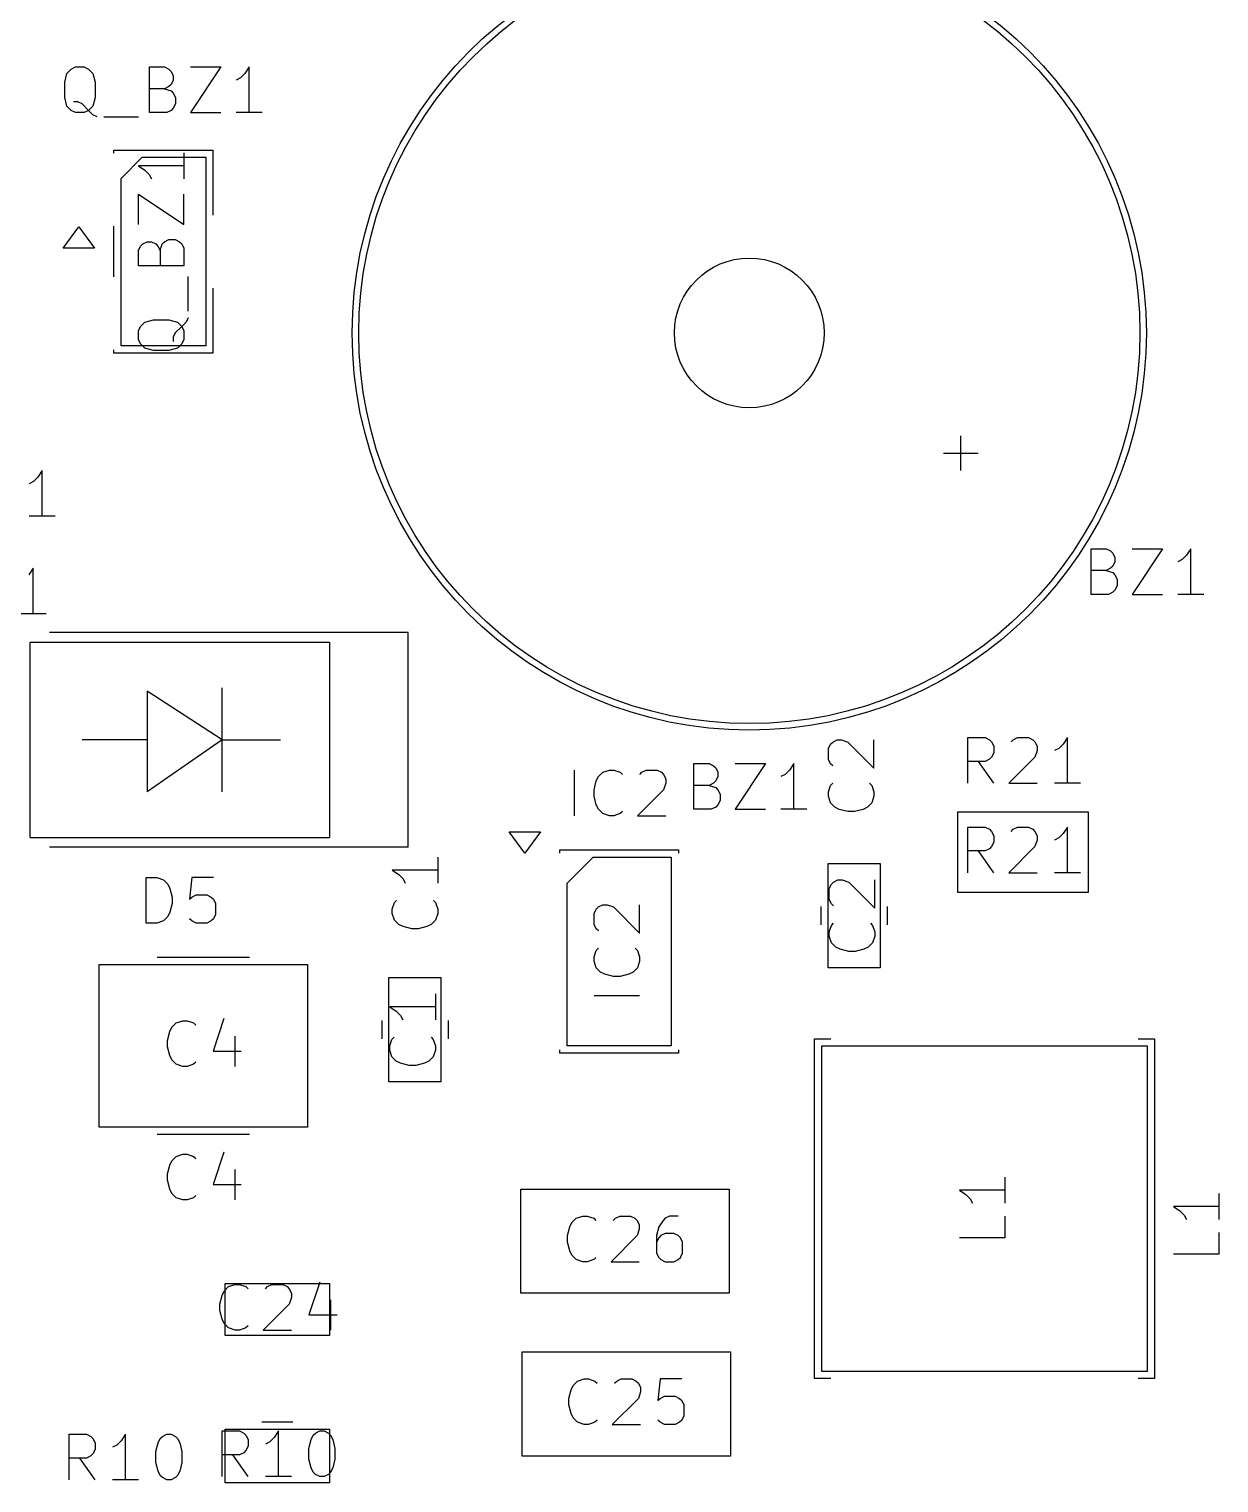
# Model space of a CAD drawing. Header units: millimetres. Extents: x 117.8 to 177.7, y -137.1 to -65.9.
# Drawn here: x 159.44 to 177.71, y -117.46 to -95.13 of the extents above; entities that cross this region are included whole.
import ezdxf

# ---------------------------------------------------------------- set-up
doc = ezdxf.new("R2010")
doc.units = ezdxf.units.MM
doc.layers.add('Component Marking Layer', color=9, linetype='CONTINUOUS', true_color=0xafafaf)
doc.layers.add('Top Silkscreen Layer', color=41, linetype='CONTINUOUS', true_color=0xf2eda1)

msp = doc.modelspace()

# ---------------------------------------------------------------- linework, layer by layer
at = {"layer": 'Component Marking Layer', "linetype": 'CONTINUOUS'}
for p, q in [((160.85, -97.425), (161.175, -97.1)), ((161.175, -97.1), (162.15, -97.1)), ((161.814733, -97.033333), (161.814733, -97.433333)), ((162.15, -97.1), (162.15, -100)), ((161.814733, -97.233333), (161.114733, -97.233333)), ((161.114733, -97.233333), (161.214733, -97.3)), ((161.214733, -97.3), (161.2814, -97.366667)), ((160.85, -100), (160.85, -97.425)), ((161.2814, -97.366667), (161.314733, -97.433333)), ((161.114733, -98.133334), (161.114733, -97.666667)), ((161.114733, -97.666667), (161.814733, -98.133334)), ((161.814733, -98.133334), (161.814733, -97.666667)), ((161.114733, -98.533334), (161.148066, -98.466667)), ((161.148066, -98.466667), (161.1814, -98.433334)), ((161.1814, -98.433334), (161.248066, -98.4)), ((161.248066, -98.4), (161.314733, -98.4)), ((161.314733, -98.4), (161.3814, -98.433334)), ((161.3814, -98.433334), (161.414733, -98.466667)), ((161.414733, -98.466667), (161.448066, -98.533334)), ((161.448066, -98.533334), (161.4814, -98.433334)), ((161.4814, -98.433334), (161.514733, -98.4)), ((161.514733, -98.4), (161.5814, -98.366667)), ((161.5814, -98.366667), (161.6814, -98.366667)), ((161.6814, -98.366667), (161.748066, -98.4)), ((161.748066, -98.4), (161.7814, -98.433334)), ((161.7814, -98.433334), (161.814733, -98.5)), ((161.114733, -98.766667), (161.114733, -98.533334)), ((161.448066, -98.533334), (161.448066, -98.766667)), ((161.814733, -98.5), (161.814733, -98.766667)), ((161.814733, -98.766667), (161.114733, -98.766667)), ((161.8814, -99.466667), (161.8814, -98.933333)), ((161.8814, -99.566666), (161.848066, -99.633333)), ((161.114733, -99.766666), (161.148066, -99.7)), ((161.114733, -99.9), (161.114733, -99.766666)), ((161.148066, -99.7), (161.214733, -99.633333)), ((161.214733, -99.633333), (161.348066, -99.6)), ((161.348066, -99.6), (161.5814, -99.6)), ((161.5814, -99.6), (161.714733, -99.633333)), ((161.6814, -99.8), (161.648066, -99.866666)), ((161.7814, -99.7), (161.6814, -99.8)), ((161.714733, -99.633333), (161.7814, -99.7)), ((161.848066, -99.633333), (161.7814, -99.7)), ((161.7814, -99.7), (161.814733, -99.766666)), ((161.814733, -99.766666), (161.814733, -99.9)), ((162.15, -100), (160.85, -100)), ((161.148066, -99.966666), (161.114733, -99.9)), ((161.214733, -100.033333), (161.148066, -99.966666)), ((161.348066, -100.066666), (161.214733, -100.033333)), ((161.714733, -100.033333), (161.5814, -100.066666)), ((161.648066, -99.866666), (161.648066, -99.933333)), ((161.7814, -99.966666), (161.714733, -100.033333)), ((161.814733, -99.9), (161.7814, -99.966666)), ((161.5814, -100.066666), (161.348066, -100.066666)), ((173.75, -101.914733), (173.75, -101.3814)), ((173.483333, -101.648066), (174.016667, -101.648066)), ((159.570833, -102.014733), (159.504167, -102.0814)), ((159.6375, -101.914733), (159.570833, -102.014733)), ((159.6375, -102.614733), (159.6375, -101.914733)), ((159.504167, -102.0814), (159.4375, -102.114733)), ((159.8375, -102.614733), (159.4375, -102.614733)), ((159.45, -104.55), (164.05, -104.55)), ((159.45, -107.55), (159.45, -104.55)), ((164.05, -104.55), (164.05, -107.55)), ((161.25, -105.3), (161.25, -106.85)), ((162.4, -106.05), (161.25, -105.3)), ((162.4, -106.85), (162.4, -105.25)), ((161.25, -106.05), (160.25, -106.05)), ((162.4, -106.05), (161.25, -106.85)), ((162.4, -106.05), (163.3, -106.05)), ((169.649999, -107.114733), (169.649999, -106.414733)), ((169.649999, -106.414733), (169.883333, -106.414733)), ((169.883333, -106.414733), (169.949999, -106.448066)), ((169.949999, -106.448066), (169.983333, -106.4814)), ((169.983333, -106.4814), (170.016666, -106.548066)), ((170.283333, -106.414733), (170.749999, -106.414733)), ((170.749999, -106.414733), (170.283333, -107.114733)), ((171.116666, -106.514733), (171.05, -106.5814)), ((171.183333, -106.414733), (171.116666, -106.514733)), ((171.183333, -107.114733), (171.183333, -106.414733)), ((169.949999, -106.714733), (169.883333, -106.748066)), ((169.983333, -106.6814), (169.949999, -106.714733)), ((170.016666, -106.614733), (169.983333, -106.6814)), ((170.016666, -106.548066), (170.016666, -106.614733)), ((171.05, -106.5814), (170.983333, -106.614733)), ((169.883333, -106.748066), (169.649999, -106.748066)), ((169.883333, -106.748066), (169.983333, -106.7814)), ((169.983333, -106.7814), (170.016666, -106.814733)), ((170.016666, -106.814733), (170.049999, -106.8814)), ((170.049999, -106.8814), (170.049999, -106.9814)), ((169.916666, -107.114733), (169.649999, -107.114733)), ((169.983333, -107.0814), (169.916666, -107.114733)), ((170.016666, -107.048066), (169.983333, -107.0814)), ((170.049999, -106.9814), (170.016666, -107.048066)), ((170.283333, -107.114733), (170.749999, -107.114733)), ((171.383333, -107.114733), (170.983333, -107.114733)), ((173.705, -107.155), (175.705, -107.155)), ((173.705, -108.395), (173.705, -107.155)), ((175.705, -107.155), (175.705, -108.395)), ((173.854999, -108.089733), (173.854999, -107.389733)), ((173.854999, -107.389733), (174.121666, -107.389733)), ((174.121666, -107.389733), (174.188333, -107.423066)), ((174.554999, -107.423066), (174.621666, -107.389733)), ((174.621666, -107.389733), (174.788333, -107.389733)), ((174.788333, -107.389733), (174.854999, -107.423066)), ((175.388333, -107.389733), (175.321666, -107.489733)), ((175.388333, -108.089733), (175.388333, -107.389733)), ((159.45, -107.55), (164.05, -107.55)), ((174.188333, -107.423066), (174.221666, -107.4564)), ((174.221666, -107.4564), (174.254999, -107.523066)), ((174.254999, -107.623066), (174.221666, -107.689733)), ((174.254999, -107.523066), (174.254999, -107.623066)), ((174.521666, -107.4564), (174.554999, -107.423066)), ((174.854999, -107.423066), (174.888333, -107.4564)), ((174.888333, -107.4564), (174.921666, -107.523066)), ((174.921666, -107.589733), (174.888333, -107.689733)), ((174.921666, -107.523066), (174.921666, -107.589733)), ((175.255, -107.5564), (175.188333, -107.589733)), ((175.321666, -107.489733), (175.255, -107.5564)), ((167.7, -108.25), (168.1, -107.85)), ((168.1, -107.85), (169.3, -107.85)), ((169.3, -107.85), (169.3, -110.75)), ((174.121666, -107.7564), (173.854999, -107.7564)), ((174.254999, -108.089733), (174.021666, -107.7564)), ((174.188333, -107.723066), (174.121666, -107.7564)), ((174.221666, -107.689733), (174.188333, -107.723066)), ((174.888333, -107.689733), (174.488333, -108.089733)), ((171.7125, -107.95), (172.5125, -107.95)), ((171.7125, -109.55), (171.7125, -107.95)), ((172.5125, -107.95), (172.5125, -109.55)), ((161.233333, -108.864733), (161.233333, -108.164733)), ((161.233333, -108.164733), (161.4, -108.164733)), ((161.4, -108.164733), (161.5, -108.198066)), ((161.5, -108.198066), (161.566667, -108.264733)), ((161.566667, -108.264733), (161.6, -108.3314)), ((161.933333, -108.164733), (161.9, -108.498066)), ((162.266667, -108.164733), (161.933333, -108.164733)), ((167.7, -110.75), (167.7, -108.25)), ((171.727233, -108.333333), (171.760566, -108.266666)), ((171.760566, -108.266666), (171.7939, -108.233333)), ((171.7939, -108.233333), (171.860566, -108.199999)), ((171.860566, -108.199999), (171.927233, -108.199999)), ((171.927233, -108.199999), (172.027233, -108.233333)), ((172.027233, -108.233333), (172.427233, -108.633333)), ((172.427233, -108.633333), (172.427233, -108.199999)), ((174.488333, -108.089733), (174.921666, -108.089733)), ((175.588333, -108.089733), (175.188333, -108.089733)), ((161.6, -108.3314), (161.633333, -108.464733)), ((161.633333, -108.464733), (161.633333, -108.564733)), ((161.9, -108.498066), (161.933333, -108.464733)), ((161.933333, -108.464733), (162, -108.4314)), ((162, -108.4314), (162.166667, -108.4314)), ((162.166667, -108.4314), (162.233333, -108.464733)), ((162.233333, -108.464733), (162.266667, -108.498066)), ((162.266667, -108.498066), (162.3, -108.564733)), ((171.727233, -108.499999), (171.727233, -108.333333)), ((171.760566, -108.566666), (171.727233, -108.499999)), ((175.705, -108.395), (173.705, -108.395)), ((161.6, -108.698066), (161.566667, -108.764733)), ((161.633333, -108.564733), (161.6, -108.698066)), ((162.3, -108.7314), (162.266667, -108.798066)), ((162.3, -108.564733), (162.3, -108.7314)), ((168.114733, -108.716667), (168.148066, -108.65)), ((168.114733, -108.883333), (168.114733, -108.716667)), ((168.148066, -108.65), (168.1814, -108.616667)), ((168.1814, -108.616667), (168.248066, -108.583333)), ((168.248066, -108.583333), (168.314733, -108.583333)), ((168.314733, -108.583333), (168.414733, -108.616667)), ((168.414733, -108.616667), (168.814733, -109.016667)), ((168.814733, -109.016667), (168.814733, -108.583333)), ((171.7939, -108.599999), (171.760566, -108.566666)), ((161.4, -108.864733), (161.233333, -108.864733)), ((161.5, -108.8314), (161.4, -108.864733)), ((161.566667, -108.764733), (161.5, -108.8314)), ((161.933333, -108.8314), (161.9, -108.798066)), ((162, -108.864733), (161.933333, -108.8314)), ((162.166667, -108.864733), (162, -108.864733)), ((162.233333, -108.8314), (162.166667, -108.864733)), ((162.266667, -108.798066), (162.233333, -108.8314)), ((168.148066, -108.95), (168.114733, -108.883333)), ((168.1814, -108.983333), (168.148066, -108.95)), ((171.727233, -108.999999), (171.760566, -108.899999)), ((171.760566, -108.899999), (171.7939, -108.866666)), ((172.360566, -108.866666), (172.3939, -108.899999)), ((172.3939, -108.899999), (172.427233, -108.999999)), ((171.727233, -109.066666), (171.727233, -108.999999)), ((171.760566, -109.166666), (171.727233, -109.066666)), ((171.827233, -109.233333), (171.760566, -109.166666)), ((172.3939, -109.166666), (172.327233, -109.233333)), ((172.427233, -109.066666), (172.3939, -109.166666)), ((172.427233, -108.999999), (172.427233, -109.066666)), ((168.114733, -109.383333), (168.148066, -109.283333)), ((168.114733, -109.45), (168.114733, -109.383333)), ((168.148066, -109.283333), (168.1814, -109.25)), ((168.748066, -109.25), (168.7814, -109.283333)), ((168.7814, -109.283333), (168.814733, -109.383333)), ((168.814733, -109.383333), (168.814733, -109.45)), ((171.8939, -109.266666), (171.827233, -109.233333)), ((172.027233, -109.299999), (171.8939, -109.266666)), ((172.127233, -109.299999), (172.027233, -109.299999)), ((172.260566, -109.266666), (172.127233, -109.299999)), ((172.327233, -109.233333), (172.260566, -109.266666)), ((160.5125, -109.5), (163.7125, -109.5)), ((160.5125, -112), (160.5125, -109.5)), ((163.7125, -109.5), (163.7125, -112)), ((168.148066, -109.55), (168.114733, -109.45)), ((168.214733, -109.616667), (168.148066, -109.55)), ((168.2814, -109.65), (168.214733, -109.616667)), ((168.714733, -109.616667), (168.648066, -109.65)), ((168.7814, -109.55), (168.714733, -109.616667)), ((168.814733, -109.45), (168.7814, -109.55)), ((172.5125, -109.55), (171.7125, -109.55)), ((164.9625, -109.7), (165.7625, -109.7)), ((164.9625, -111.3), (164.9625, -109.7)), ((165.7625, -109.7), (165.7625, -111.3)), ((168.414733, -109.683333), (168.2814, -109.65)), ((168.514733, -109.683333), (168.414733, -109.683333)), ((168.648066, -109.65), (168.514733, -109.683333)), ((165.677233, -109.949999), (165.677233, -110.349999)), ((168.814733, -109.983333), (168.114733, -109.983333)), ((165.677233, -110.149999), (164.977233, -110.149999)), ((164.977233, -110.149999), (165.077233, -110.216666)), ((165.077233, -110.216666), (165.1439, -110.283333)), ((165.1439, -110.283333), (165.177233, -110.349999)), ((161.5625, -110.664733), (161.595833, -110.5314)), ((161.595833, -110.5314), (161.629167, -110.464733)), ((161.629167, -110.464733), (161.695833, -110.398066)), ((161.695833, -110.398066), (161.795833, -110.364733)), ((161.795833, -110.364733), (161.8625, -110.364733)), ((161.8625, -110.364733), (161.9625, -110.398066)), ((161.9625, -110.398066), (161.995833, -110.4314)), ((162.429167, -110.3314), (162.2625, -110.8314)), ((161.5625, -110.764733), (161.5625, -110.664733)), ((162.595833, -110.598066), (162.595833, -111.064733)), ((164.977233, -110.749999), (165.010566, -110.649999)), ((164.977233, -110.816666), (164.977233, -110.749999)), ((165.010566, -110.649999), (165.0439, -110.616666)), ((165.610566, -110.616666), (165.6439, -110.649999)), ((165.6439, -110.649999), (165.677233, -110.749999)), ((165.677233, -110.749999), (165.677233, -110.816666)), ((169.3, -110.75), (167.7, -110.75)), ((171.6125, -110.75), (176.6125, -110.75)), ((171.6125, -115.75), (171.6125, -110.75)), ((176.6125, -110.75), (176.6125, -115.75)), ((161.595833, -110.898066), (161.5625, -110.764733)), ((161.629167, -110.964733), (161.595833, -110.898066)), ((161.695833, -111.0314), (161.629167, -110.964733)), ((162.2625, -110.8314), (162.695833, -110.8314)), ((165.010566, -110.916666), (164.977233, -110.816666)), ((165.077233, -110.983333), (165.010566, -110.916666)), ((165.6439, -110.916666), (165.577233, -110.983333)), ((165.677233, -110.816666), (165.6439, -110.916666)), ((161.795833, -111.064733), (161.695833, -111.0314)), ((161.8625, -111.064733), (161.795833, -111.064733)), ((161.9625, -111.0314), (161.8625, -111.064733)), ((161.995833, -110.998066), (161.9625, -111.0314)), ((165.1439, -111.016666), (165.077233, -110.983333)), ((165.277233, -111.049999), (165.1439, -111.016666)), ((165.377233, -111.049999), (165.277233, -111.049999)), ((165.510566, -111.016666), (165.377233, -111.049999)), ((165.577233, -110.983333), (165.510566, -111.016666)), ((165.7625, -111.3), (164.9625, -111.3)), ((163.7125, -112), (160.5125, -112)), ((174.427233, -112.766666), (174.427233, -113.166666)), ((166.9925, -112.95), (170.1925, -112.95)), ((166.9925, -114.55), (166.9925, -112.95)), ((170.1925, -112.95), (170.1925, -114.55)), ((174.427233, -112.966666), (173.727233, -112.966666)), ((173.727233, -112.966666), (173.827233, -113.033333)), ((173.827233, -113.033333), (173.8939, -113.1)), ((173.8939, -113.1), (173.927233, -113.166666)), ((167.775833, -113.464733), (167.842499, -113.398066)), ((167.842499, -113.398066), (167.942499, -113.364733)), ((167.942499, -113.364733), (168.009166, -113.364733)), ((168.009166, -113.364733), (168.109166, -113.398066)), ((168.109166, -113.398066), (168.142499, -113.4314)), ((168.409166, -113.4314), (168.442499, -113.398066)), ((168.442499, -113.398066), (168.509166, -113.364733)), ((168.509166, -113.364733), (168.675833, -113.364733)), ((168.675833, -113.364733), (168.742499, -113.398066)), ((168.742499, -113.398066), (168.775833, -113.4314)), ((168.775833, -113.4314), (168.809166, -113.498066)), ((169.175833, -113.4314), (169.109166, -113.5314)), ((169.209166, -113.398066), (169.175833, -113.4314)), ((169.275833, -113.364733), (169.209166, -113.398066)), ((169.409166, -113.364733), (169.275833, -113.364733)), ((174.427233, -113.366667), (174.427233, -113.7)), ((167.709166, -113.664733), (167.742499, -113.5314)), ((167.742499, -113.5314), (167.775833, -113.464733)), ((168.809166, -113.564733), (168.775833, -113.664733)), ((168.809166, -113.498066), (168.809166, -113.564733)), ((169.109166, -113.5314), (169.075833, -113.664733)), ((169.209166, -113.6314), (169.1425, -113.664733)), ((169.3425, -113.6314), (169.209166, -113.6314)), ((169.409166, -113.664733), (169.3425, -113.6314)), ((167.709166, -113.764733), (167.709166, -113.664733)), ((167.742499, -113.898066), (167.709166, -113.764733)), ((168.775833, -113.664733), (168.375833, -114.064733)), ((169.075833, -113.664733), (169.075833, -113.9314)), ((169.109166, -113.698066), (169.075833, -113.764733)), ((169.1425, -113.664733), (169.109166, -113.698066)), ((169.4425, -113.698066), (169.409166, -113.664733)), ((169.475833, -113.764733), (169.4425, -113.698066)), ((169.475833, -113.9314), (169.475833, -113.764733)), ((174.427233, -113.7), (173.727233, -113.7)), ((167.775833, -113.964733), (167.742499, -113.898066)), ((167.842499, -114.0314), (167.775833, -113.964733)), ((167.942499, -114.064733), (167.842499, -114.0314)), ((168.009166, -114.064733), (167.942499, -114.064733)), ((168.109166, -114.0314), (168.009166, -114.064733)), ((168.142499, -113.998066), (168.109166, -114.0314)), ((168.375833, -114.064733), (168.809166, -114.064733)), ((169.075833, -113.9314), (169.109166, -113.998066)), ((169.109166, -113.998066), (169.1425, -114.0314)), ((169.1425, -114.0314), (169.209166, -114.064733)), ((169.209166, -114.064733), (169.3425, -114.064733)), ((169.3425, -114.064733), (169.409166, -114.0314)), ((169.409166, -114.0314), (169.4425, -113.998066)), ((169.4425, -113.998066), (169.475833, -113.9314)), ((162.399999, -114.5814), (162.433333, -114.514733)), ((162.433333, -114.514733), (162.499999, -114.448066)), ((162.45, -114.4), (164.05, -114.4)), ((162.45, -115.2), (162.45, -114.4)), ((162.499999, -114.448066), (162.599999, -114.414733)), ((162.599999, -114.414733), (162.666666, -114.414733)), ((162.666666, -114.414733), (162.766666, -114.448066)), ((162.766666, -114.448066), (162.799999, -114.4814)), ((163.066666, -114.4814), (163.099999, -114.448066)), ((163.099999, -114.448066), (163.166666, -114.414733)), ((163.166666, -114.414733), (163.333333, -114.414733)), ((163.333333, -114.414733), (163.399999, -114.448066)), ((163.399999, -114.448066), (163.433333, -114.4814)), ((163.433333, -114.4814), (163.466666, -114.548066)), ((163.466666, -114.548066), (163.466666, -114.614733)), ((163.9, -114.3814), (163.733333, -114.8814)), ((164.05, -114.4), (164.05, -115.2)), ((170.1925, -114.55), (166.9925, -114.55)), ((162.366666, -114.714733), (162.399999, -114.5814)), ((162.366666, -114.814733), (162.366666, -114.714733)), ((163.433333, -114.714733), (163.033333, -115.114733)), ((163.466666, -114.614733), (163.433333, -114.714733)), ((164.066666, -114.648066), (164.066666, -115.114733)), ((162.399999, -114.948066), (162.366666, -114.814733)), ((162.433333, -115.014733), (162.399999, -114.948066)), ((163.733333, -114.8814), (164.166666, -114.8814)), ((162.499999, -115.0814), (162.433333, -115.014733)), ((164.05, -115.2), (162.45, -115.2)), ((162.599999, -115.114733), (162.499999, -115.0814)), ((162.666666, -115.114733), (162.599999, -115.114733)), ((162.766666, -115.0814), (162.666666, -115.114733)), ((162.799999, -115.048066), (162.766666, -115.0814)), ((163.033333, -115.114733), (163.466666, -115.114733)), ((167.0125, -115.45), (170.2125, -115.45)), ((167.0125, -117.05), (167.0125, -115.45)), ((170.2125, -115.45), (170.2125, -117.05)), ((167.862499, -115.898066), (167.962499, -115.864733)), ((167.962499, -115.864733), (168.029166, -115.864733)), ((168.029166, -115.864733), (168.129166, -115.898066)), ((168.462499, -115.898066), (168.529166, -115.864733)), ((168.529166, -115.864733), (168.695833, -115.864733)), ((168.695833, -115.864733), (168.762499, -115.898066)), ((169.129166, -115.864733), (169.095833, -116.198066)), ((169.4625, -115.864733), (169.129166, -115.864733)), ((176.6125, -115.75), (171.6125, -115.75)), ((167.729166, -116.164733), (167.762499, -116.0314)), ((167.762499, -116.0314), (167.795833, -115.964733)), ((167.795833, -115.964733), (167.862499, -115.898066)), ((168.129166, -115.898066), (168.162499, -115.9314)), ((168.429166, -115.9314), (168.462499, -115.898066)), ((168.762499, -115.898066), (168.795833, -115.9314)), ((168.795833, -115.9314), (168.829166, -115.998066)), ((168.829166, -116.064733), (168.795833, -116.164733)), ((168.829166, -115.998066), (168.829166, -116.064733)), ((167.729166, -116.264733), (167.729166, -116.164733)), ((167.762499, -116.398066), (167.729166, -116.264733)), ((168.795833, -116.164733), (168.395833, -116.564733)), ((169.095833, -116.198066), (169.129166, -116.164733)), ((169.129166, -116.164733), (169.195833, -116.1314)), ((169.195833, -116.1314), (169.3625, -116.1314)), ((169.3625, -116.1314), (169.429166, -116.164733)), ((169.429166, -116.164733), (169.4625, -116.198066)), ((169.4625, -116.198066), (169.495833, -116.264733)), ((169.495833, -116.264733), (169.495833, -116.4314)), ((167.795833, -116.464733), (167.762499, -116.398066)), ((167.862499, -116.5314), (167.795833, -116.464733)), ((167.962499, -116.564733), (167.862499, -116.5314)), ((168.129166, -116.5314), (168.029166, -116.564733)), ((168.162499, -116.498066), (168.129166, -116.5314)), ((169.129166, -116.5314), (169.095833, -116.498066)), ((169.195833, -116.564733), (169.129166, -116.5314)), ((169.429166, -116.5314), (169.3625, -116.564733)), ((169.4625, -116.498066), (169.429166, -116.5314)), ((169.495833, -116.4314), (169.4625, -116.498066)), ((162.399999, -117.364733), (162.399999, -116.664733)), ((162.399999, -116.664733), (162.666666, -116.664733)), ((162.45, -116.6375), (164.05, -116.6375)), ((162.45, -117.4625), (162.45, -116.6375)), ((162.666666, -116.664733), (162.733333, -116.698066)), ((162.733333, -116.698066), (162.766666, -116.7314)), ((162.766666, -116.7314), (162.799999, -116.798066)), ((163.199999, -116.764733), (163.133333, -116.8314)), ((163.266666, -116.664733), (163.199999, -116.764733)), ((163.266666, -117.364733), (163.266666, -116.664733)), ((163.766666, -116.798066), (163.8, -116.7314)), ((163.8, -116.7314), (163.833333, -116.698066)), ((163.833333, -116.698066), (163.9, -116.664733)), ((163.9, -116.664733), (163.966666, -116.664733)), ((163.966666, -116.664733), (164.033333, -116.698066)), ((164.033333, -116.698066), (164.066666, -116.7314)), ((164.05, -116.6375), (164.05, -117.4625)), ((164.066666, -116.7314), (164.1, -116.798066)), ((168.029166, -116.564733), (167.962499, -116.564733)), ((168.395833, -116.564733), (168.829166, -116.564733)), ((169.3625, -116.564733), (169.195833, -116.564733)), ((162.733333, -116.998066), (162.666666, -117.0314)), ((162.766666, -116.964733), (162.733333, -116.998066)), ((162.799999, -116.898066), (162.766666, -116.964733)), ((162.799999, -116.798066), (162.799999, -116.898066)), ((163.133333, -116.8314), (163.066666, -116.864733)), ((163.733333, -116.9314), (163.766666, -116.798066)), ((163.733333, -117.098066), (163.733333, -116.9314)), ((164.1, -116.798066), (164.133333, -116.9314)), ((164.133333, -116.9314), (164.133333, -117.098066)), ((162.666666, -117.0314), (162.399999, -117.0314)), ((162.799999, -117.364733), (162.566666, -117.0314)), ((163.766666, -117.2314), (163.733333, -117.098066)), ((163.8, -117.298066), (163.766666, -117.2314)), ((164.1, -117.2314), (164.066666, -117.298066)), ((164.133333, -117.098066), (164.1, -117.2314)), ((170.2125, -117.05), (167.0125, -117.05)), ((163.466666, -117.364733), (163.066666, -117.364733)), ((163.833333, -117.3314), (163.8, -117.298066)), ((163.9, -117.364733), (163.833333, -117.3314)), ((163.966666, -117.364733), (163.9, -117.364733)), ((164.033333, -117.3314), (163.966666, -117.364733)), ((164.066666, -117.298066), (164.033333, -117.3314)), ((164.05, -117.4625), (162.45, -117.4625))]:
    msp.add_line(p, q, dxfattribs=at)
at = {"layer": 'Component Marking Layer'}
for radius in [6, 1.15]:
    msp.add_circle((170.5, -99.8), radius, dxfattribs=at)
at = {"layer": 'Top Silkscreen Layer', "linetype": 'CONTINUOUS'}
for p, q in [((160.016666, -95.814733), (160.083333, -95.748066)), ((160.083333, -95.748066), (160.15, -95.714733)), ((160.15, -95.714733), (160.283333, -95.714733)), ((160.283333, -95.714733), (160.35, -95.748066)), ((160.35, -95.748066), (160.416666, -95.814733)), ((161.283332, -96.414733), (161.283332, -95.714733)), ((161.283332, -95.714733), (161.516666, -95.714733)), ((161.516666, -95.714733), (161.583332, -95.748066)), ((161.583332, -95.748066), (161.616666, -95.7814)), ((161.616666, -95.7814), (161.649999, -95.848066)), ((161.916666, -95.714733), (162.383332, -95.714733)), ((162.383332, -95.714733), (161.916666, -96.414733)), ((162.816666, -95.714733), (162.749999, -95.814733)), ((162.816666, -96.414733), (162.816666, -95.714733)), ((159.983333, -95.948066), (160.016666, -95.814733)), ((159.983333, -96.1814), (159.983333, -95.948066)), ((160.416666, -95.814733), (160.45, -95.948066)), ((160.45, -95.948066), (160.45, -96.1814)), ((161.583332, -96.014733), (161.516666, -96.048066)), ((161.616666, -95.9814), (161.583332, -96.014733)), ((161.649999, -95.914733), (161.616666, -95.9814)), ((161.649999, -95.848066), (161.649999, -95.914733)), ((162.683333, -95.8814), (162.616666, -95.914733)), ((162.749999, -95.814733), (162.683333, -95.8814)), ((160.016666, -96.314733), (159.983333, -96.1814)), ((160.45, -96.1814), (160.416666, -96.314733)), ((161.516666, -96.048066), (161.283332, -96.048066)), ((161.516666, -96.048066), (161.616666, -96.0814)), ((161.616666, -96.0814), (161.649999, -96.114733)), ((161.649999, -96.114733), (161.683332, -96.1814)), ((161.683332, -96.1814), (161.683332, -96.2814)), ((160.083333, -96.3814), (160.016666, -96.314733)), ((160.15, -96.414733), (160.083333, -96.3814)), ((160.183333, -96.248066), (160.116666, -96.248066)), ((160.283333, -96.414733), (160.15, -96.414733)), ((160.25, -96.2814), (160.183333, -96.248066)), ((160.35, -96.3814), (160.25, -96.2814)), ((160.35, -96.3814), (160.283333, -96.414733)), ((160.416666, -96.314733), (160.35, -96.3814)), ((160.416666, -96.448066), (160.35, -96.3814)), ((160.483333, -96.4814), (160.416666, -96.448066)), ((161.549999, -96.414733), (161.283332, -96.414733)), ((161.616666, -96.3814), (161.549999, -96.414733)), ((161.649999, -96.348066), (161.616666, -96.3814)), ((161.683332, -96.2814), (161.649999, -96.348066)), ((161.916666, -96.414733), (162.383332, -96.414733)), ((163.016666, -96.414733), (162.616666, -96.414733)), ((160.583333, -96.4814), (161.116666, -96.4814)), ((160.74, -96.99), (162.26, -96.99)), ((160.74, -97.04), (160.74, -96.99)), ((162.26, -96.99), (162.26, -97.99)), ((159.96, -98.5), (160.2, -98.17)), ((159.96, -98.5), (160.2, -98.17)), ((160.2, -98.17), (160.44, -98.5)), ((160.2, -98.17), (160.44, -98.5)), ((160.74, -98.94), (160.74, -98.16)), ((160.44, -98.5), (159.96, -98.5)), ((160.44, -98.5), (159.96, -98.5)), ((162.26, -99.11), (162.26, -100.11)), ((160.74, -100.11), (160.74, -100.06)), ((162.26, -100.11), (160.74, -100.11)), ((173.75, -101.914733), (173.75, -101.3814)), ((173.483333, -101.648066), (174.016667, -101.648066)), ((175.749999, -103.814733), (175.749999, -103.114733)), ((175.749999, -103.114733), (175.983333, -103.114733)), ((175.983333, -103.114733), (176.049999, -103.148066)), ((176.049999, -103.148066), (176.083333, -103.1814)), ((176.383333, -103.114733), (176.849999, -103.114733)), ((176.849999, -103.114733), (176.383333, -103.814733)), ((177.283333, -103.114733), (177.216666, -103.214733)), ((177.283333, -103.814733), (177.283333, -103.114733)), ((176.083333, -103.3814), (176.049999, -103.414733)), ((176.083333, -103.1814), (176.116666, -103.248066)), ((176.116666, -103.314733), (176.083333, -103.3814)), ((176.116666, -103.248066), (176.116666, -103.314733)), ((177.15, -103.2814), (177.083333, -103.314733)), ((177.216666, -103.214733), (177.15, -103.2814)), ((159.5, -103.414733), (159.433333, -103.514733)), ((159.5, -104.114733), (159.5, -103.414733)), ((175.983333, -103.448066), (175.749999, -103.448066)), ((176.049999, -103.414733), (175.983333, -103.448066)), ((175.983333, -103.448066), (176.083333, -103.4814)), ((176.083333, -103.4814), (176.116666, -103.514733)), ((176.116666, -103.514733), (176.149999, -103.5814)), ((176.149999, -103.5814), (176.149999, -103.6814)), ((176.016666, -103.814733), (175.749999, -103.814733)), ((176.083333, -103.7814), (176.016666, -103.814733)), ((176.116666, -103.748066), (176.083333, -103.7814)), ((176.149999, -103.6814), (176.116666, -103.748066)), ((176.383333, -103.814733), (176.849999, -103.814733)), ((177.483333, -103.814733), (177.083333, -103.814733)), ((159.7, -104.114733), (159.3, -104.114733)), ((165.26, -104.4), (159.75, -104.4)), ((165.26, -107.7), (165.26, -104.4)), ((171.7814, -106.083333), (171.848066, -106.049999)), ((171.848066, -106.049999), (171.914733, -106.049999)), ((171.914733, -106.049999), (172.014733, -106.083333)), ((172.414733, -106.483333), (172.414733, -106.049999)), ((173.854999, -106.714733), (173.854999, -106.014733)), ((173.854999, -106.014733), (174.121666, -106.014733)), ((174.121666, -106.014733), (174.188333, -106.048066)), ((174.188333, -106.048066), (174.221666, -106.0814)), ((174.521666, -106.0814), (174.554999, -106.048066)), ((174.554999, -106.048066), (174.621666, -106.014733)), ((174.621666, -106.014733), (174.788333, -106.014733)), ((174.788333, -106.014733), (174.854999, -106.048066)), ((174.854999, -106.048066), (174.888333, -106.0814)), ((175.388333, -106.014733), (175.321666, -106.114733)), ((175.388333, -106.714733), (175.388333, -106.014733)), ((171.714733, -106.183333), (171.748066, -106.116666)), ((171.714733, -106.349999), (171.714733, -106.183333)), ((171.748066, -106.116666), (171.7814, -106.083333)), ((172.014733, -106.083333), (172.414733, -106.483333)), ((174.221666, -106.0814), (174.254999, -106.148066)), ((174.254999, -106.248066), (174.221666, -106.314733)), ((174.254999, -106.148066), (174.254999, -106.248066)), ((174.888333, -106.0814), (174.921666, -106.148066)), ((174.921666, -106.214733), (174.888333, -106.314733)), ((174.921666, -106.148066), (174.921666, -106.214733)), ((175.255, -106.1814), (175.188333, -106.214733)), ((175.321666, -106.114733), (175.255, -106.1814)), ((167.816666, -107.214733), (167.816666, -106.514733)), ((168.249999, -106.548066), (168.349999, -106.514733)), ((168.349999, -106.514733), (168.416666, -106.514733)), ((168.416666, -106.514733), (168.516666, -106.548066)), ((168.849999, -106.548066), (168.916666, -106.514733)), ((168.916666, -106.514733), (169.083333, -106.514733)), ((169.083333, -106.514733), (169.149999, -106.548066)), ((171.748066, -106.416666), (171.714733, -106.349999)), ((171.7814, -106.449999), (171.748066, -106.416666)), ((174.121666, -106.3814), (173.854999, -106.3814)), ((174.254999, -106.714733), (174.021666, -106.3814)), ((174.188333, -106.348066), (174.121666, -106.3814)), ((174.221666, -106.314733), (174.188333, -106.348066)), ((174.888333, -106.314733), (174.488333, -106.714733)), ((168.116666, -106.814733), (168.149999, -106.6814)), ((168.149999, -106.6814), (168.183333, -106.614733)), ((168.183333, -106.614733), (168.249999, -106.548066)), ((168.516666, -106.548066), (168.549999, -106.5814)), ((168.816666, -106.5814), (168.849999, -106.548066)), ((169.149999, -106.548066), (169.183333, -106.5814)), ((169.183333, -106.5814), (169.216666, -106.648066)), ((169.216666, -106.714733), (169.183333, -106.814733)), ((169.216666, -106.648066), (169.216666, -106.714733)), ((171.748066, -106.749999), (171.7814, -106.716666)), ((172.348066, -106.716666), (172.3814, -106.749999)), ((174.488333, -106.714733), (174.921666, -106.714733)), ((175.588333, -106.714733), (175.188333, -106.714733)), ((168.116666, -106.914733), (168.116666, -106.814733)), ((168.149999, -107.048066), (168.116666, -106.914733)), ((169.183333, -106.814733), (168.783333, -107.214733)), ((171.714733, -106.849999), (171.748066, -106.749999)), ((171.714733, -106.916666), (171.714733, -106.849999)), ((171.748066, -107.016666), (171.714733, -106.916666)), ((172.3814, -106.749999), (172.414733, -106.849999)), ((172.414733, -106.916666), (172.3814, -107.016666)), ((172.414733, -106.849999), (172.414733, -106.916666)), ((168.183333, -107.114733), (168.149999, -107.048066)), ((168.249999, -107.1814), (168.183333, -107.114733)), ((168.349999, -107.214733), (168.249999, -107.1814)), ((168.516666, -107.1814), (168.416666, -107.214733)), ((168.549999, -107.148066), (168.516666, -107.1814)), ((171.814733, -107.083333), (171.748066, -107.016666)), ((171.8814, -107.116666), (171.814733, -107.083333)), ((172.014733, -107.149999), (171.8814, -107.116666)), ((172.114733, -107.149999), (172.014733, -107.149999)), ((172.248066, -107.116666), (172.114733, -107.149999)), ((172.314733, -107.083333), (172.248066, -107.116666)), ((172.3814, -107.016666), (172.314733, -107.083333)), ((168.416666, -107.214733), (168.349999, -107.214733)), ((168.783333, -107.214733), (169.216666, -107.214733)), ((167.05, -107.79), (166.81, -107.46)), ((166.81, -107.46), (167.29, -107.46)), ((167.05, -107.79), (166.81, -107.46)), ((166.81, -107.46), (167.29, -107.46)), ((167.29, -107.46), (167.05, -107.79)), ((167.29, -107.46), (167.05, -107.79)), ((165.26, -107.7), (159.75, -107.7)), ((165.714733, -107.849999), (165.714733, -108.249999)), ((167.59, -107.74), (169.41, -107.74)), ((167.59, -107.79), (167.59, -107.74)), ((169.41, -107.74), (169.41, -107.79)), ((165.714733, -108.049999), (165.014733, -108.049999)), ((165.014733, -108.049999), (165.114733, -108.116666)), ((165.114733, -108.116666), (165.1814, -108.183333)), ((165.1814, -108.183333), (165.214733, -108.249999)), ((165.048066, -108.549999), (165.0814, -108.516666)), ((165.648066, -108.516666), (165.6814, -108.549999)), ((165.014733, -108.649999), (165.048066, -108.549999)), ((165.014733, -108.716666), (165.014733, -108.649999)), ((165.048066, -108.816666), (165.014733, -108.716666)), ((165.6814, -108.549999), (165.714733, -108.649999)), ((165.714733, -108.716666), (165.6814, -108.816666)), ((165.714733, -108.649999), (165.714733, -108.716666)), ((171.6025, -108.89058), (171.6025, -108.60942)), ((172.6225, -108.89058), (172.6225, -108.60942)), ((165.114733, -108.883333), (165.048066, -108.816666)), ((165.1814, -108.916666), (165.114733, -108.883333)), ((165.314733, -108.949999), (165.1814, -108.916666)), ((165.414733, -108.949999), (165.314733, -108.949999)), ((165.548066, -108.916666), (165.414733, -108.949999)), ((165.614733, -108.883333), (165.548066, -108.916666)), ((165.6814, -108.816666), (165.614733, -108.883333)), ((162.823752, -109.39), (161.401248, -109.39)), ((164.8525, -110.35942), (164.8525, -110.64058)), ((165.8725, -110.35942), (165.8725, -110.64058)), ((171.5025, -110.64), (171.7525, -110.64)), ((171.5025, -115.86), (171.5025, -110.64)), ((176.4725, -110.64), (176.7225, -110.64)), ((176.7225, -110.64), (176.7225, -115.86)), ((167.59, -110.86), (167.59, -110.81)), ((169.41, -110.86), (167.59, -110.86)), ((169.41, -110.81), (169.41, -110.86)), ((162.823752, -112.11), (161.401248, -112.11)), ((161.595833, -112.5814), (161.629167, -112.514733)), ((161.629167, -112.514733), (161.695833, -112.448066)), ((161.695833, -112.448066), (161.795833, -112.414733)), ((161.795833, -112.414733), (161.8625, -112.414733)), ((161.8625, -112.414733), (161.9625, -112.448066)), ((161.9625, -112.448066), (161.995833, -112.4814)), ((162.429167, -112.3814), (162.2625, -112.8814)), ((161.5625, -112.714733), (161.595833, -112.5814)), ((161.5625, -112.814733), (161.5625, -112.714733)), ((162.595833, -112.648066), (162.595833, -113.114733)), ((161.595833, -112.948066), (161.5625, -112.814733)), ((161.629167, -113.014733), (161.595833, -112.948066)), ((162.2625, -112.8814), (162.695833, -112.8814)), ((161.695833, -113.0814), (161.629167, -113.014733)), ((161.795833, -113.114733), (161.695833, -113.0814)), ((161.8625, -113.114733), (161.795833, -113.114733)), ((161.9625, -113.0814), (161.8625, -113.114733)), ((161.995833, -113.048066), (161.9625, -113.0814)), ((177.714733, -113.016666), (177.714733, -113.416666)), ((177.714733, -113.216666), (177.014733, -113.216666)), ((177.014733, -113.216666), (177.114733, -113.283333)), ((177.114733, -113.283333), (177.1814, -113.35)), ((177.1814, -113.35), (177.214733, -113.416666)), ((177.714733, -113.616667), (177.714733, -113.95)), ((177.714733, -113.95), (177.014733, -113.95)), ((171.7525, -115.86), (171.5025, -115.86)), ((176.7225, -115.86), (176.4725, -115.86)), ((163.487258, -116.5275), (163.012742, -116.5275)), ((160.049999, -117.414733), (160.049999, -116.714733)), ((160.049999, -116.714733), (160.316666, -116.714733)), ((160.316666, -116.714733), (160.383333, -116.748066)), ((160.383333, -116.748066), (160.416666, -116.7814)), ((160.416666, -116.7814), (160.449999, -116.848066)), ((160.916666, -116.714733), (160.849999, -116.814733)), ((160.916666, -117.414733), (160.916666, -116.714733)), ((161.416666, -116.848066), (161.45, -116.7814)), ((161.45, -116.7814), (161.483333, -116.748066)), ((161.483333, -116.748066), (161.55, -116.714733)), ((161.55, -116.714733), (161.616666, -116.714733)), ((161.616666, -116.714733), (161.683333, -116.748066)), ((161.683333, -116.748066), (161.716666, -116.7814)), ((161.716666, -116.7814), (161.75, -116.848066)), ((160.449999, -116.948066), (160.416666, -117.014733)), ((160.449999, -116.848066), (160.449999, -116.948066)), ((160.783333, -116.8814), (160.716666, -116.914733)), ((160.849999, -116.814733), (160.783333, -116.8814)), ((161.383333, -116.9814), (161.416666, -116.848066)), ((161.383333, -117.148066), (161.383333, -116.9814)), ((161.75, -116.848066), (161.783333, -116.9814)), ((161.783333, -116.9814), (161.783333, -117.148066)), ((160.316666, -117.0814), (160.049999, -117.0814)), ((160.449999, -117.414733), (160.216666, -117.0814)), ((160.383333, -117.048066), (160.316666, -117.0814)), ((160.416666, -117.014733), (160.383333, -117.048066)), ((161.416666, -117.2814), (161.383333, -117.148066)), ((161.783333, -117.148066), (161.75, -117.2814)), ((161.116666, -117.414733), (160.716666, -117.414733)), ((161.45, -117.348066), (161.416666, -117.2814)), ((161.483333, -117.3814), (161.45, -117.348066)), ((161.55, -117.414733), (161.483333, -117.3814)), ((161.616666, -117.414733), (161.55, -117.414733)), ((161.683333, -117.3814), (161.616666, -117.414733)), ((161.716666, -117.348066), (161.683333, -117.3814)), ((161.75, -117.2814), (161.716666, -117.348066))]:
    msp.add_line(p, q, dxfattribs=at)
at = {"layer": 'Top Silkscreen Layer'}
msp.add_circle((170.5, -99.8), 6.1, dxfattribs=at)

doc.saveas('drawing.dxf')
